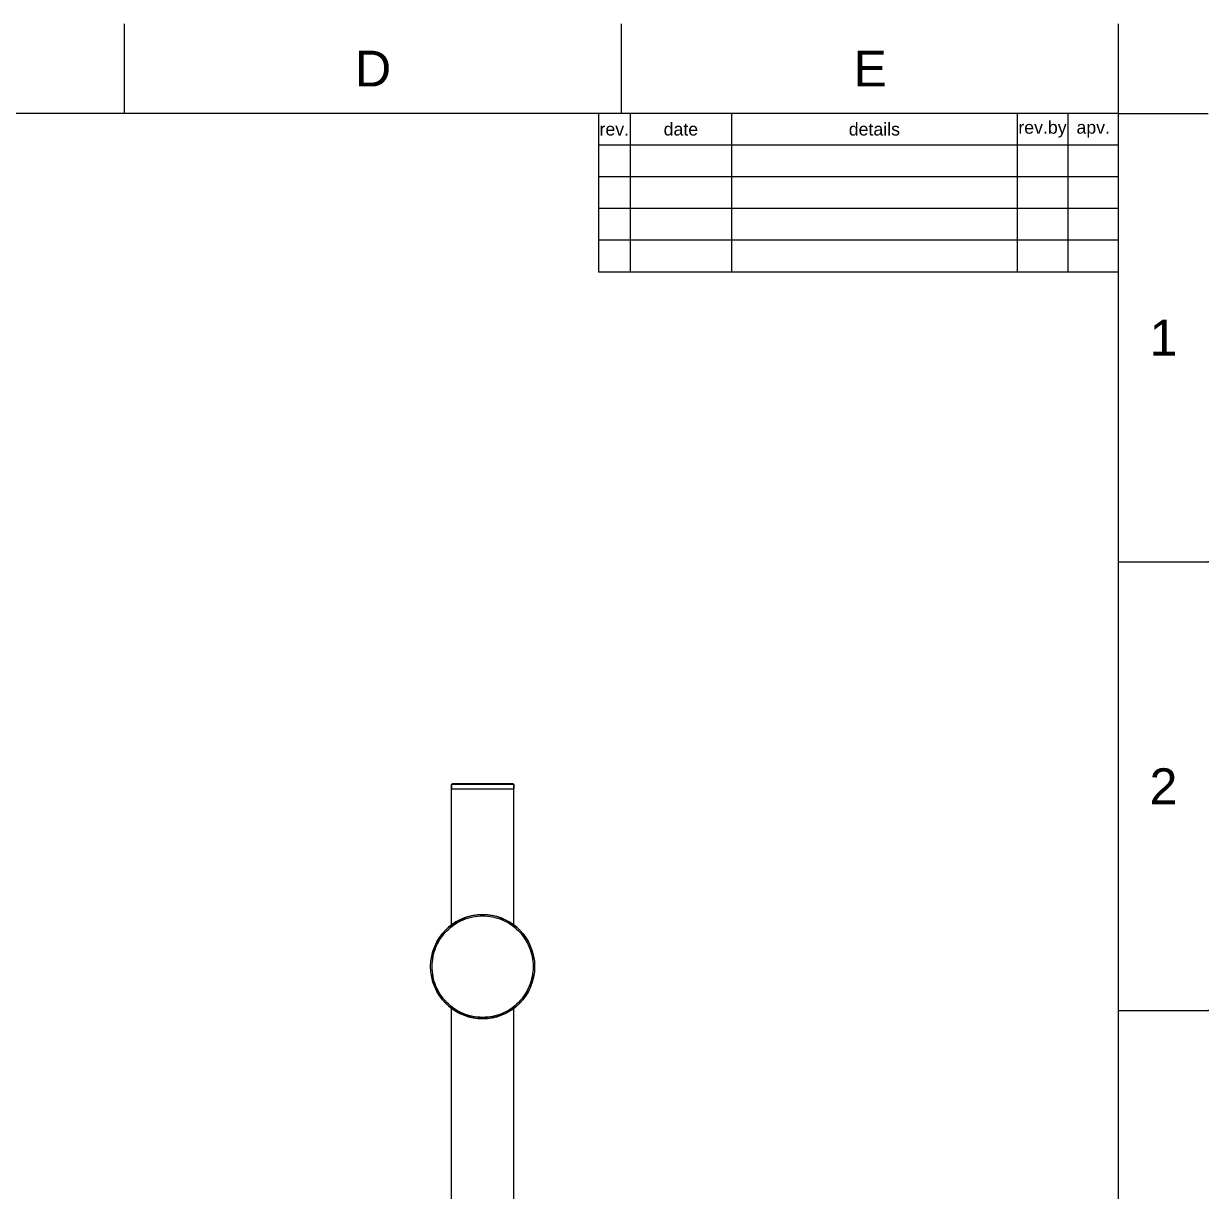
# Model space of a CAD drawing. Header units: millimetres. Extents: x 3856 to 4906, y -261 to 1224.
# Drawn here: x 4438.7 to 4905.5, y 763.8 to 1223.9 of the extents above; entities that cross this region are included whole.
import ezdxf

# ---------------------------------------------------------------- set-up
doc = ezdxf.new("R2010")
doc.units = ezdxf.units.MM
doc.header["$LTSCALE"] = 0.1
for name, color, linetype in [('02___PRT_ALL_AXES', 7, 'Continuous'), ('FORM', 7, 'Continuous'), ('TEXT', 2, 'Continuous')]:
    doc.layers.add(name, color=color, linetype=linetype)
doc.styles.get("Standard").update_dxf_attribs({"font": 'arial.ttf'})

msp = doc.modelspace()

# ---------------------------------------------------------------- linework, layer by layer
for p, q in [((4478.47, 1188.574), (4478.47, 1223.927)), ((4674.328, 1188.574), (4674.328, 1223.927)), ((4870.187, 1188.574), (4870.187, 1223.927)), ((4870.187, 1188.574), (3890.894, 1188.574)), ((4870.187, -225.568), (4870.187, 1188.574)), ((4870.187, 1188.574), (4905.54, 1188.574)), ((4870.187, 1011.806), (4905.54, 1011.806)), ((4870.187, 835.038), (4905.54, 835.038))]:
    msp.add_line(p, q)
for p in [(4905.54, 1011.806), (4905.54, 835.038)]:
    msp.add_point(p)
at = {"layer": '02___PRT_ALL_AXES', "color": 7, "linetype": 'Continuous'}
for p, q in [((4607.31, 924.158), (4607.31, 922.358)), ((4607.31, 868.779), (4607.31, 924.158)), ((4631.81, 924.158), (4607.31, 924.158)), ((4607.31, 922.358), (4631.81, 922.358)), ((4631.61, 924.358), (4607.51, 924.358)), ((4631.81, 924.158), (4631.81, 922.358)), ((4631.81, 868.778), (4631.81, 924.158)), ((4607.31, 693.858), (4607.31, 835.938)), ((4631.81, 693.858), (4631.81, 835.937))]:
    msp.add_line(p, q, dxfattribs=at)
msp.add_circle((4619.56, 852.358), 20.5, dxfattribs=at)
for centre, radius, start, end in [((4607.51, 924.158), 0.2, 90, 180), ((4631.61, 924.158), 0.2, 0, 90), ((4619.56, 852.358), 20.5, 8.21989, 171.78728), ((4619.56, 852.358), 20.5, 188.22478, 351.79136)]:
    msp.add_arc(centre, radius, start, end, dxfattribs=at)
for points, knots in [([(4599.658, 852.358), (4599.658, 853.665), (4599.914, 856.283), (4601.052, 860.053), (4602.897, 863.527), (4605.379, 866.573), (4608.406, 869.078), (4611.869, 870.945), (4615.636, 872.098), (4619.56, 872.488), (4623.484, 872.098), (4627.251, 870.945), (4630.713, 869.078), (4633.741, 866.573), (4636.223, 863.527), (4638.068, 860.053), (4639.206, 856.283), (4639.462, 853.665), (4639.462, 852.358)], [0, 0, 0, 0, 0.0626344, 0.1251911, 0.1876345, 0.2499982, 0.3123625, 0.3748065, 0.4373633, 0.5000001, 0.5626369, 0.6251937, 0.6876373, 0.7500013, 0.8123651, 0.8748085, 0.9373652, 1, 1, 1, 1]), ([(4639.462, 852.358), (4639.462, 851.052), (4639.206, 848.433), (4638.068, 844.664), (4636.223, 841.19), (4633.741, 838.144), (4630.713, 835.639), (4627.251, 833.772), (4623.484, 832.618), (4619.56, 832.228), (4615.636, 832.618), (4611.869, 833.772), (4608.406, 835.639), (4605.379, 838.144), (4602.897, 841.19), (4601.052, 844.663), (4599.914, 848.433), (4599.658, 851.052), (4599.658, 852.358)], [0, 0, 0, 0, 0.0626344, 0.125191, 0.1876344, 0.2499981, 0.3123624, 0.3748063, 0.4373631, 0.4999999, 0.5626368, 0.6251936, 0.6876372, 0.7500012, 0.812365, 0.8748084, 0.9373652, 1, 1, 1, 1])]:
    msp.add_open_spline(points, degree=3, knots=knots, dxfattribs=at)
at = {"layer": 'FORM'}
for p, q in [((4665.187, 1188.574), (4665.187, 1126.074)), ((4677.687, 1188.574), (4677.687, 1126.074)), ((4717.687, 1188.574), (4717.687, 1126.074)), ((4830.187, 1188.574), (4830.187, 1126.074)), ((4850.187, 1188.574), (4850.187, 1126.074)), ((4870.187, 1176.074), (4665.187, 1176.074)), ((4870.187, 1163.574), (4665.187, 1163.574)), ((4870.187, 1151.074), (4665.187, 1151.074)), ((4870.187, 1138.574), (4665.187, 1138.574)), ((4870.187, 1126.074), (4665.187, 1126.074))]:
    msp.add_line(p, q, dxfattribs=at)

# ---------------------------------------------------------------- texts
at = {"char_height": 14.141, "attachment_point": 5}
for s, width, insert in [('D', 10, (4576.399, 1206.25)), ('E', 10, (4772.258, 1206.25)), ('1', 50, (4887.864, 1100.19)), ('2', 50, (4887.864, 923.422))]:
    msp.add_mtext_dynamic_manual_height_columns(s, width=width, gutter_width=12.5, heights=[0], dxfattribs=dict(at, insert=insert))
at = {"layer": 'TEXT', "char_height": 5, "attachment_point": 5}
for s, width, insert in [('rev.by', 8, (4840.187, 1182.324)), ('rev.', 5, (4671.437, 1182.324)), ('date', 16, (4697.687, 1182.324)), ('details', 45, (4773.937, 1182.324)), ('apv.', 8, (4860.187, 1182.324))]:
    msp.add_mtext_dynamic_manual_height_columns(s, width=width, gutter_width=12.5, heights=[0], dxfattribs=dict(at, insert=insert))

doc.saveas('drawing.dxf')
